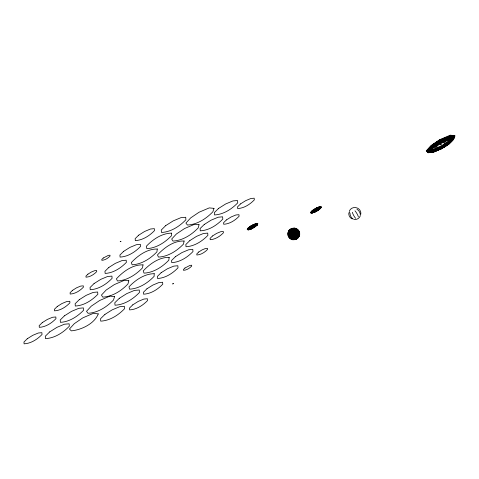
<?xml version="1.0" encoding="UTF-8"?>
<svg xmlns="http://www.w3.org/2000/svg" width="479" height="479" viewBox="0 0 479 479"><rect width="100%" height="100%" fill="white"/><g stroke="black" fill="none" stroke-linecap="round" stroke-linejoin="round"><path stroke-width="0.72" d="M453.164 139.634L453.266 136.952C443.524 137.09 434.567 143.245 428.052 150.119L428.579 152.46L433.507 151.963M453.368 139.551L453.978 136.497C443.656 136.036 434.094 143.149 427.328 150.436L428.382 152.585M453.571 139.467L454.691 136.036L449.949 135.563M247.888 228.255L247.2 229.651L248.613 229.896L251.529 228.896L257.211 225.13L257.834 223.759L256.421 223.513L253.505 224.513M247.35 229.567C248.972 226.214 253.026 224.849 256.313 223.597L257.756 223.801L257.085 225.178M248.152 228.166L247.571 229.447L248.888 229.675M256.888 225.244L257.462 223.962L256.151 223.735M295.477 228.297L295.046 229.255L293.364 230.633L291.076 231.902L289.053 232.578L288.071 232.405L288.502 231.447L292.471 228.806L294.495 228.13L296.19 228.489L295.705 229.567L293.813 231.118M311.47 211.419L310.877 212.73L312.224 212.969M311.601 211.371L311.027 212.646L312.338 212.88L315.038 211.975M319.918 208.587L320.439 207.431L319.254 207.221M320.469 208.401L321.134 207.042M349.377 211.077C350.496 207.862 354.49 206.677 357.43 208.096A6.077 5.88 -26 0 1 360.807 214.131M360.262 215.921C359.37 218.37 356.574 219.975 354.017 219.382M433.345 145.478L429.076 149.682L429.274 152.023C438.189 151.562 446.404 146.239 452.451 139.928L452.254 137.587L447.667 138.006L440.446 141.018M448.572 144.101L453.266 139.593L453.619 136.725C443.584 136.569 434.333 143.197 427.693 150.274L428.477 152.526L433.381 152.083M448.769 144.083L453.469 139.509L454.337 136.264L449.577 135.97L439.896 140.084L431.687 145.556L426.969 150.592L428.28 152.651L433.321 152.136M247.823 228.279L250.295 226.316M250.493 226.351L248.362 228.1L247.811 229.315L249.062 229.531L251.631 228.669L256.678 225.31L257.223 224.094L255.978 223.879L253.403 224.735M254.439 227.04L256.469 225.381L256.989 224.226L255.798 224.016L250.595 226.369L248.571 228.028L248.05 229.184L249.236 229.387L251.673 228.573M254.642 227.076L257.019 225.196L257.612 223.879L256.259 223.645M313.715 209.515L311.272 211.484L310.655 212.856L312.063 213.101L318.188 210.299L320.667 208.335L321.283 206.964L319.87 206.718L316.972 207.688L313.685 209.509M313.949 209.557L311.811 211.299L311.26 212.52L312.512 212.736L315.08 211.874L317.99 210.263M317.888 210.245L320.128 208.515L320.673 207.299L319.427 207.084L316.811 208.042L312.021 211.233L311.5 212.389L312.685 212.592L315.128 211.778M318.092 210.281L320.337 208.443L320.912 207.167L319.601 206.94L316.9 207.844L313.847 209.539L311.404 211.437L310.727 212.814L312.17 213.011M294.196 231.585L296.226 229.926L296.746 228.77L295.555 228.567L293.118 229.381L290.358 230.914L288.328 232.572L287.807 233.728L288.993 233.938L291.43 233.117M293.747 236.776L291.855 238.32L291.37 239.398L292.477 239.596L294.753 238.829L297.327 237.404L299.219 235.854L299.704 234.782L298.603 234.584L296.321 235.345M439.77 139.91L431.381 145.562L426.603 150.753L428.178 152.711M448.637 144.095L441.105 148.825L433.447 152.023M441.117 148.987L448.961 144.065M250.236 226.304L253.517 224.483M251.517 228.926L254.798 227.106M314.966 212.131L318.254 210.311M433.261 152.196L441.111 148.855M433.142 152.316C441.321 148.718 451.895 144.975 455.05 135.808L450.32 135.162L439.644 139.73L431.076 145.574L426.244 150.909L428.076 152.777L433.202 152.256M251.583 228.77L248.721 229.812L247.278 229.609M316.93 207.778L319.816 206.76M295.088 228.297L290.232 230.489L288.34 232.034L287.855 233.111L288.963 233.303L291.238 232.543M319.762 206.802L321.211 207.006M319.709 206.85L321.062 207.084M247.421 229.525L248.775 229.764M428.681 152.4L428.418 149.963C434.794 143.287 443.476 137.605 452.906 137.18L453.062 139.676M352.203 218.897A6.077 5.88 -26 0 1 348.832 212.862M353.346 219.101A6.077 4.808 80.5 0 1 349.975 213.065M355.693 218.31A6.077 1.898 65.7 0 1 352.322 212.275M354.981 210.802A6.077 1.736 56.3 0 1 358.352 216.837M349.365 212.85A6.077 4.706 42.2 0 1 349.335 211.754M356.933 209.209A6.077 4.706 42.2 0 1 360.304 215.245M154.22 273.671L154.118 276.353C147.7 283.047 138.988 288.693 129.534 289.184L129.007 286.837C135.521 279.964 144.478 273.814 154.22 273.671M171.506 233.135L171.404 235.818C164.986 242.512 156.274 248.158 146.819 248.649L146.293 246.302C152.807 239.428 161.764 233.273 171.506 233.135M157.274 249.008L156.92 251.876C150.448 258.624 141.664 264.312 132.132 264.809L131.342 262.558C137.988 255.481 147.239 248.852 157.274 249.008M169.165 257.343L168.806 260.217C162.333 266.965 153.555 272.653 144.017 273.144L143.233 270.898C149.873 263.821 159.124 257.187 169.165 257.343M143.047 264.875L142.437 267.935C135.91 274.736 127.061 280.472 117.445 280.969L116.397 278.82C123.163 271.533 132.725 264.42 143.047 264.875M184.104 241.021L183.493 244.074C176.973 250.876 168.117 256.612 158.507 257.109L157.453 254.96C164.219 247.673 173.787 240.56 184.104 241.021M128.815 280.748L127.947 283.987C121.373 290.849 112.451 296.627 102.757 297.13L101.446 295.076L106.17 290.034L114.379 284.562L124.061 280.449L128.815 280.748M199.048 224.693L198.18 227.932C191.606 234.794 182.685 240.572 172.991 241.075L171.68 239.021L176.404 233.98L184.607 228.513L194.294 224.394L199.048 224.693M114.589 296.615L113.463 300.046C106.835 306.955 97.842 312.787 88.076 313.29L86.501 311.332L91.279 306.141L99.662 300.489L109.847 296.142L114.589 296.615M213.993 208.365L212.868 211.79C206.239 218.705 197.246 224.537 187.481 225.04L185.906 223.082L190.684 217.891L199.066 212.233L209.251 207.892L213.993 208.365M98.279 313.901C94.459 323.75 81.328 329.929 71.311 330.869L69.473 329.007L74.305 323.666L82.873 317.828L93.549 313.26L98.279 313.901M248.835 227.938L248.35 229.016L249.457 229.207L251.732 228.447L254.307 227.016L256.199 225.471L256.684 224.394L255.576 224.202L253.301 224.962L248.835 227.938M249.248 227.8L248.817 228.758L249.798 228.932L251.816 228.249L254.109 226.986L255.792 225.609L256.223 224.651L255.235 224.477L253.217 225.154L249.248 227.8M249.655 227.663L249.278 228.501L251.906 228.058L253.906 226.95L255.756 224.908L253.128 225.352L249.655 227.663M250.367 227.423L250.08 228.052L252.056 227.723L253.565 226.89L254.954 225.352L252.978 225.687L250.367 227.423M251.403 227.076L251.259 227.399L252.277 227.232L253.774 226.004L251.403 227.076M288.663 230.86L288.286 231.698L290.909 231.255L294.381 228.944L294.759 228.106L292.13 228.549L288.663 230.86M289.118 230.177L288.837 230.806L290.813 230.471L293.423 228.734L293.705 228.106L291.729 228.435L289.118 230.177M289.909 229.375L289.759 229.704L290.783 229.531L292.28 228.309L289.909 229.375M288.37 233.093L287.819 234.309L289.071 234.53L291.639 233.668L294.549 232.052L296.687 230.309L297.231 229.094L295.98 228.872L293.411 229.734L288.37 233.093M288.412 233.614L287.831 234.89L289.148 235.117L291.843 234.213L294.902 232.519L297.142 230.686L297.722 229.411L296.405 229.178L293.711 230.082L288.412 233.614M288.526 234.105L287.933 235.423L289.286 235.656L292.07 234.728L297.525 231.088L298.124 229.776L296.77 229.537L293.986 230.471L288.526 234.105M288.711 234.578L288.113 235.913L289.484 236.153L292.304 235.207L297.842 231.519L298.447 230.183L297.076 229.944L294.256 230.89L288.711 234.578M288.897 235.045L288.286 236.398L289.681 236.644L292.543 235.686L295.783 233.89L298.16 231.944L298.77 230.591L297.381 230.345L294.519 231.303L291.28 233.099L288.897 235.045M289.088 235.518L288.466 236.889L289.879 237.141L292.777 236.165L296.064 234.345L298.477 232.375L299.094 230.998L297.687 230.752L294.783 231.722L291.495 233.542L289.088 235.518M289.4 235.943L288.789 237.297L290.184 237.542L293.046 236.584L296.285 234.788L298.662 232.842L299.273 231.489L297.884 231.243L295.022 232.201L291.783 233.997L289.4 235.943M289.717 236.375L289.118 237.71L290.49 237.949L293.31 237.003L296.501 235.231L298.848 233.315L299.453 231.98L298.076 231.74L295.256 232.686L289.717 236.375M290.034 236.8L289.442 238.117L290.795 238.356L293.573 237.422L299.034 233.788L299.626 232.471L298.273 232.231L295.495 233.165L290.034 236.8M290.418 237.207L289.843 238.482L291.154 238.71L293.855 237.806L299.153 234.279L299.728 233.004L298.417 232.77L295.717 233.674L290.418 237.207M290.879 237.584L290.328 238.799L291.579 239.021L294.148 238.159L299.195 234.8L299.74 233.584L298.495 233.363L295.926 234.225L290.879 237.584M291.34 237.961L290.819 239.117L292.004 239.326L294.447 238.506L297.208 236.979L299.237 235.315L299.758 234.165L298.573 233.956L296.13 234.77L291.34 237.961M292.519 238.632L292.088 239.59L293.07 239.763L295.088 239.087L297.381 237.818L299.064 236.44L299.495 235.488L298.507 235.315L296.489 235.991L292.519 238.632M293.178 238.949L292.801 239.781L295.429 239.344L297.429 238.231L299.279 236.195L296.651 236.632L293.178 238.949M294.142 239.159L293.855 239.787L295.83 239.452L298.441 237.716L298.728 237.087L296.752 237.416L294.142 239.159M295.429 239.261L295.286 239.584L296.303 239.41L297.8 238.189L295.429 239.261M312.284 211.143L311.799 212.221L312.907 212.413L315.182 211.652L319.649 208.676L320.14 207.599L319.032 207.407L316.757 208.167L312.284 211.143M312.697 211.005L312.266 211.963L313.248 212.131L315.272 211.455L319.242 208.814L319.673 207.856L318.691 207.682L316.667 208.359L312.697 211.005M313.11 210.868L312.733 211.706L315.356 211.263L317.361 210.155L319.206 208.114L316.577 208.557L313.11 210.868M313.817 210.628L313.535 211.257L315.511 210.928L318.122 209.185L318.403 208.557L316.427 208.892L313.817 210.628M314.859 210.281L314.709 210.604L315.733 210.437L317.23 209.209L314.859 210.281M165.734 225.603L161.243 230.046L161.507 232.483C170.883 231.998 179.523 226.405 185.888 219.765L185.732 217.268L180.918 217.664L173.23 220.879L165.734 225.603M119.277 298.333L114.786 302.782L115.05 305.219C124.426 304.734 133.066 299.136 139.431 292.495L139.275 289.999L134.461 290.4L126.767 293.609L119.277 298.333M103.296 258.001L101.782 259.492L101.853 260.319C105.009 260.157 107.913 258.277 110.05 256.043L109.984 255.211L108.362 255.361L103.296 258.001M120.247 241.691L120.9 241.416L120.247 241.691M87.908 274.174L85.939 276.114L86.028 277.197C90.142 276.982 93.932 274.527 96.728 271.617L96.632 270.533L94.519 270.725L91.184 272.114L87.908 274.174M72.521 290.346L70.09 292.741L70.203 294.07C75.281 293.807 79.957 290.777 83.4 287.184L83.286 285.855L80.676 286.089L76.562 287.807L72.521 290.346M57.235 306.506L54.408 309.296L54.54 310.847C60.45 310.542 65.898 307.015 69.916 302.83L69.784 301.273L66.737 301.548L61.947 303.548L57.235 306.506M42.242 322.642L39.176 325.66L39.32 327.343C45.727 327.013 51.624 323.187 55.971 318.655L55.827 316.978L52.534 317.272L47.343 319.439L42.242 322.642M27.249 338.779L23.95 342.03L24.106 343.838C30.997 343.479 37.35 339.366 42.026 334.486L41.871 332.677L38.326 333.001L32.74 335.33L27.249 338.779M138.682 235.183L135.15 238.668L135.317 240.608C142.7 240.224 149.502 235.818 154.507 230.591L154.346 228.651L150.55 228.998L144.562 231.489L138.682 235.183M123.69 251.319L119.924 255.032L120.097 257.097C127.971 256.69 135.222 251.996 140.569 246.422L140.389 244.356L136.341 244.721L129.959 247.38L123.69 251.319M108.859 267.444L104.949 271.294L105.135 273.437C113.301 273.012 120.822 268.138 126.366 262.36L126.187 260.211L121.983 260.594L115.361 263.354L108.859 267.444M94.064 283.556L90.04 287.526L90.226 289.735C98.644 289.298 106.398 284.281 112.104 278.323L111.918 276.108L107.589 276.503L100.77 279.347L94.064 283.556M79.269 299.674L75.125 303.764L75.317 306.039C83.981 305.59 91.968 300.417 97.848 294.28L97.656 292.004L93.195 292.412L86.172 295.339L79.269 299.674M64.479 315.793L60.21 319.996L60.408 322.337C69.323 321.876 77.538 316.553 83.585 310.242L83.388 307.901L78.801 308.32L71.581 311.332L64.479 315.793M49.684 331.911L45.295 336.228L45.499 338.635C54.666 338.162 63.108 332.695 69.329 326.205L69.126 323.798L64.408 324.223L56.983 327.325L49.684 331.911M104.919 314.416L100.53 318.739L100.734 321.146C109.901 320.667 118.343 315.2 124.564 308.71L124.36 306.303L119.642 306.734L112.218 309.829L104.919 314.416M218.61 208.401L214.347 212.604L214.544 214.945C223.459 214.484 231.674 209.167 237.722 202.857L237.524 200.515L232.938 200.929L225.711 203.94L218.61 208.401M204.234 224.483L200.084 228.567L200.282 230.842C208.946 230.393 216.927 225.226 222.807 219.089L222.615 216.813L218.161 217.215L211.137 220.148L204.234 224.483M189.858 240.56L185.828 244.529L186.014 246.739C194.432 246.302 202.186 241.278 207.898 235.321L207.706 233.111L203.377 233.507L196.558 236.351L189.858 240.56M175.476 256.642L171.566 260.492L171.751 262.636C179.918 262.211 187.439 257.337 192.983 251.559L192.803 249.415L188.6 249.793L181.984 252.553L175.476 256.642M161.136 272.719L157.369 276.431L157.543 278.497C165.417 278.089 172.668 273.389 178.008 267.815L177.835 265.749L173.787 266.114L167.405 268.779L161.136 272.719M146.957 288.777L143.425 292.262L143.586 294.196C150.969 293.819 157.771 289.412 162.782 284.185L162.621 282.245L158.818 282.586L152.837 285.083L146.957 288.777M132.779 304.842L129.48 308.087L129.635 309.901C136.527 309.542 142.874 305.428 147.556 300.549L147.4 298.74L143.856 299.064L138.269 301.393L132.779 304.842M240.59 203.868L237.53 206.886L237.668 208.569C244.074 208.239 249.972 204.413 254.319 199.881L254.175 198.204L250.882 198.498L245.691 200.665L240.59 203.868M226.411 219.927L223.585 222.717L223.717 224.268C229.633 223.962 235.075 220.436 239.093 216.251L238.961 214.694L235.913 214.969L231.123 216.969L226.411 219.927M212.526 235.967L210.095 238.356L210.209 239.692C215.287 239.428 219.963 236.398 223.406 232.806L223.292 231.471L220.681 231.71L216.568 233.423L212.526 235.967M198.737 251.99L196.773 253.93L196.863 255.014C200.976 254.798 204.767 252.343 207.557 249.427L207.467 248.35L205.353 248.541L202.018 249.93L198.737 251.99M184.954 268.018L183.445 269.503L183.517 270.33C186.666 270.168 189.57 268.288 191.714 266.055L191.642 265.228L190.019 265.372L184.954 268.018M172.733 283.897L173.392 283.628L172.733 283.897M433.136 145.496L428.747 149.819L428.956 152.226C438.117 151.753 446.56 146.281 452.781 139.796L452.577 137.389L447.865 137.814L440.435 140.91L433.136 145.496M433.549 145.46L429.406 149.544L429.597 151.819C438.261 151.376 446.248 146.203 452.128 140.066L451.936 137.79L447.476 138.197L440.452 141.125L433.549 145.46M433.758 145.442L429.729 149.412L429.92 151.621C438.333 151.184 446.087 146.161 451.799 140.203L451.613 137.994L447.284 138.383L440.464 141.233L433.758 145.442M433.968 145.424L430.058 149.274L430.238 151.418C438.411 150.993 445.931 146.119 451.475 140.341L451.29 138.197L447.087 138.575L440.47 141.335L433.968 145.424M434.214 145.4L430.441 149.113L430.621 151.178C438.495 150.771 445.745 146.071 451.086 140.503L450.913 138.431L446.859 138.802L440.482 141.461L434.214 145.4M434.621 145.365L431.088 148.843L431.25 150.783C438.632 150.4 445.434 145.993 450.446 140.766L450.284 138.832L446.482 139.173L440.5 141.67L434.621 145.365M435.028 145.329L431.729 148.574L431.884 150.388C438.776 150.029 445.123 145.915 449.805 141.036L449.649 139.227L446.105 139.551L440.518 141.88L435.028 145.329M435.435 145.287L432.369 148.31L432.513 149.993C438.92 149.658 444.817 145.838 449.158 141.305L449.021 139.623L445.721 139.922L440.536 142.083L435.435 145.287M435.842 145.251L433.01 148.041L433.142 149.592C439.057 149.286 444.506 145.76 448.518 141.574L448.386 140.018L445.344 140.293L440.554 142.293L435.842 145.251M436.543 145.191L434.112 147.58L434.225 148.915C439.303 148.652 443.973 145.622 447.422 142.029L447.308 140.7L444.698 140.934L440.584 142.652L436.543 145.191M437.339 145.119L435.369 147.059L435.465 148.137C439.578 147.927 443.368 145.466 446.159 142.556L446.069 141.479L443.949 141.67L440.62 143.059L437.339 145.119M438.141 145.047L436.632 146.532L436.704 147.358C439.854 147.197 442.758 145.317 444.901 143.083L444.829 142.251L443.207 142.401L438.141 145.047M440.506 144.832L441.165 144.556L440.506 144.832"/></g></svg>
